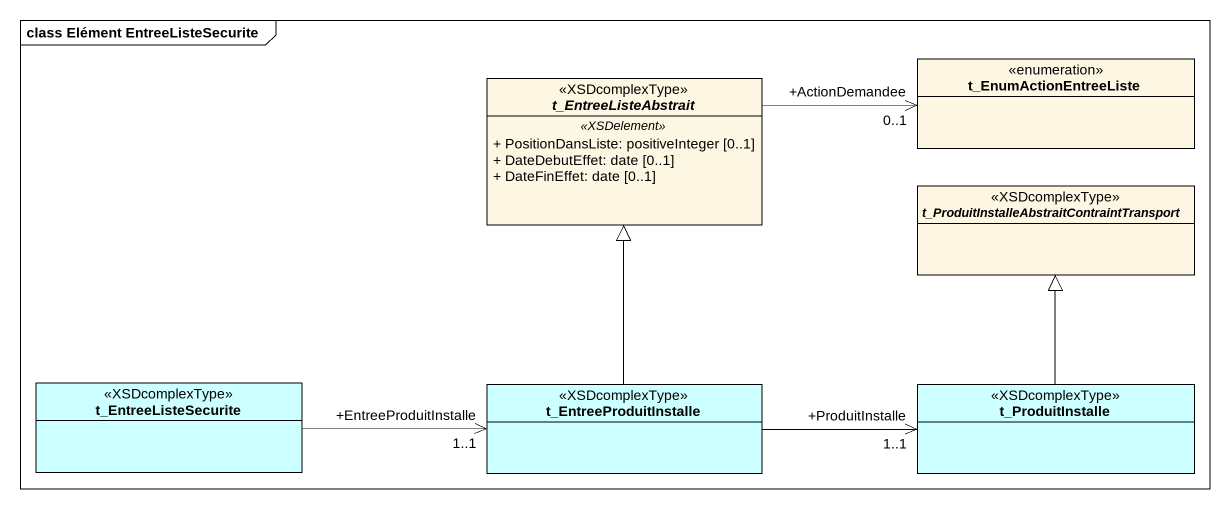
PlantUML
@startuml
mainframe class Elément EntreeListeSecurite
hide circle
hide empty members
skinparam classAttributeIconSize 0
abstract class t_EntreeListeAbstrait <<XSDcomplexType>> {
  .. <<XSDelement>> ..
  + PositionDansListe: positiveInteger [0..1]
  + DateDebutEffet: date [0..1]
  + DateFinEffet: date [0..1]
}
enum t_EnumActionEntreeListe
abstract class "t_ProduitInstalleAbstraitContraintTransport" as t_ProduitInstalleAbstraitCon <<XSDcomplexType>>
class t_EntreeListeSecurite <<XSDcomplexType>> #CCFFFF
class t_EntreeProduitInstalle <<XSDcomplexType>> #CCFFFF
class t_ProduitInstalle <<XSDcomplexType>> #CCFFFF
t_EntreeListeAbstrait -right-> "+ActionDemandee\n0..1" t_EnumActionEntreeListe
t_EntreeListeSecurite -right-> "+EntreeProduitInstalle\n1..1" t_EntreeProduitInstalle
t_EntreeProduitInstalle -up-|> t_EntreeListeAbstrait
t_EntreeProduitInstalle -right-> "+ProduitInstalle\n1..1" t_ProduitInstalle
t_ProduitInstalle -up-|> t_ProduitInstalleAbstraitCon
@enduml
